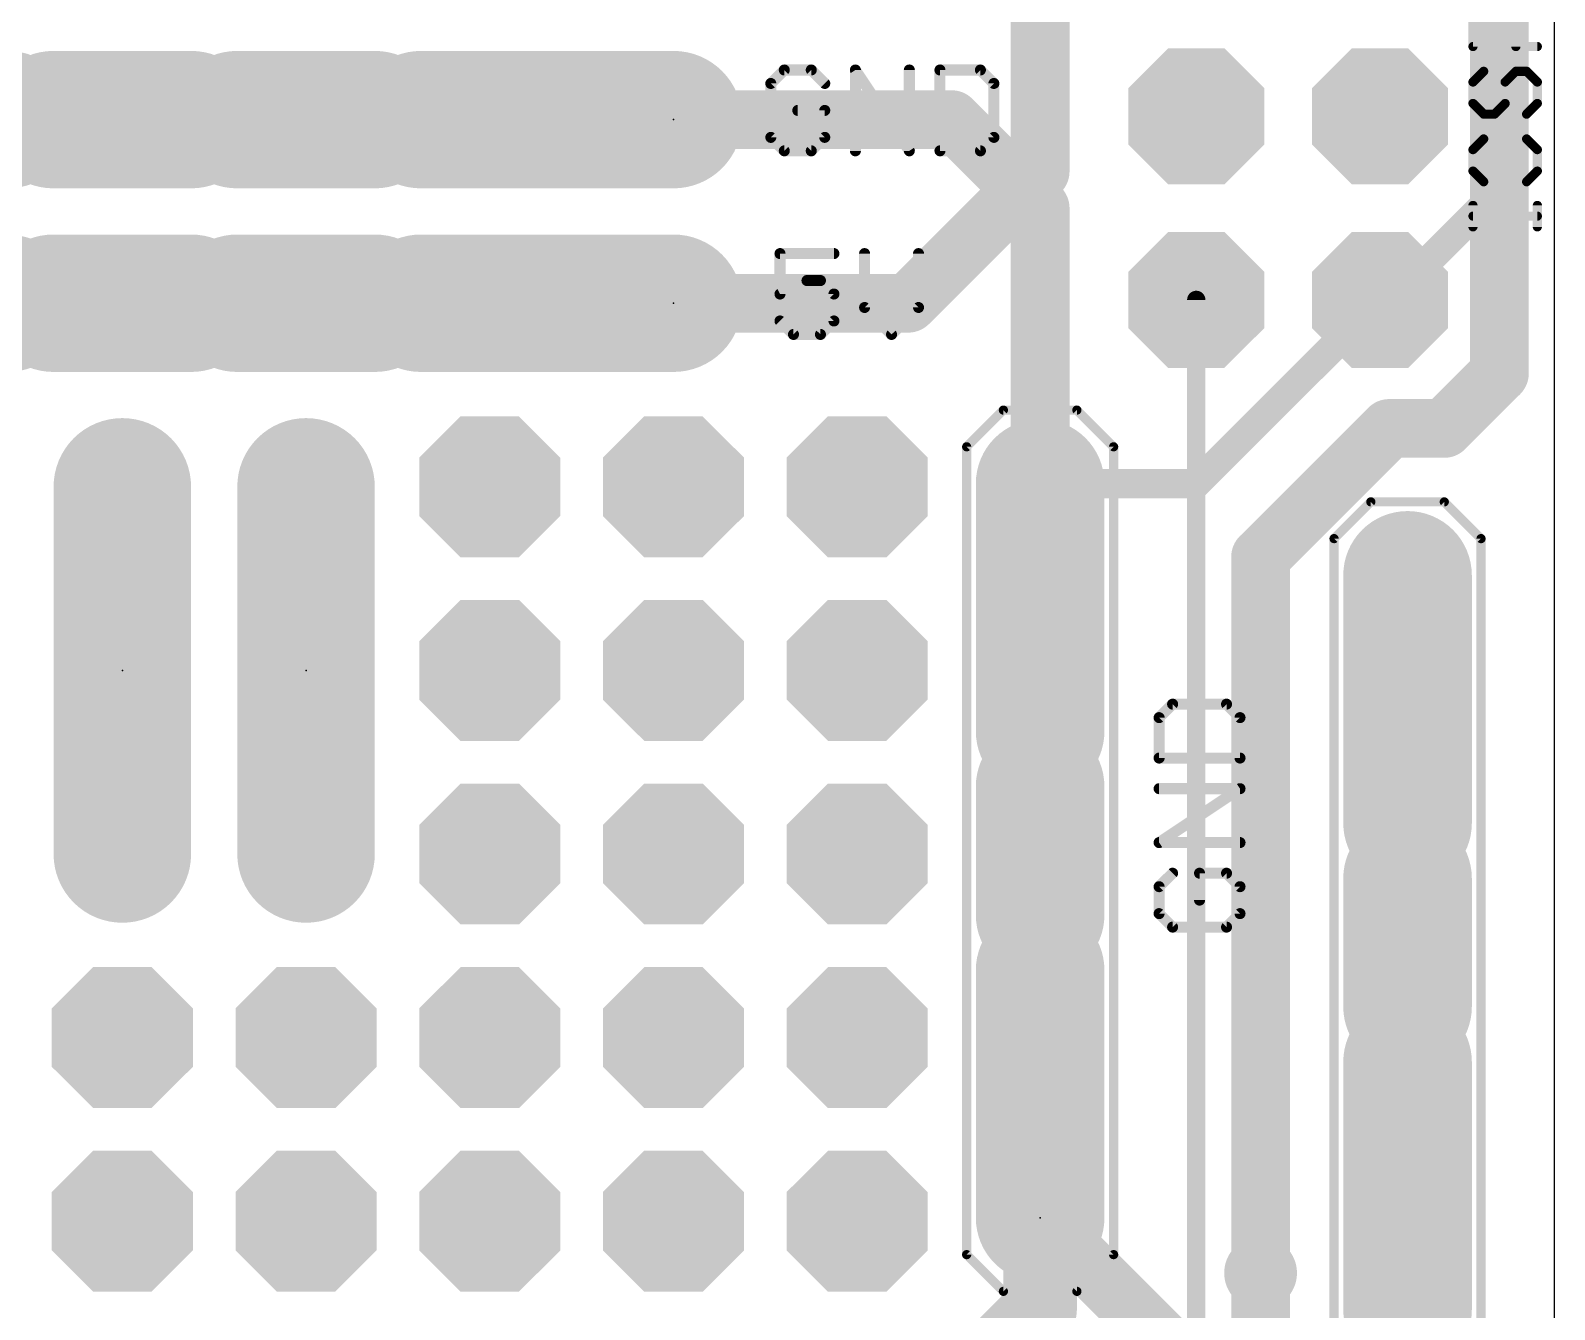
# Model space of a CAD drawing. Extents: x 0 to 68.6, y 0 to 53.3.
# Drawn here: x 47.51 to 68.58, y 11.43 to 29.13 of the extents above; entities that cross this region are included whole.
import ezdxf

# ---------------------------------------------------------------- set-up
doc = ezdxf.new("R2010")
doc.units = 0
for name, color, linetype in [('1', 12, 'CONTINUOUS'), ('16', 132, 'CONTINUOUS'), ('17', 110, 'CONTINUOUS'), ('18', 110, 'CONTINUOUS'), ('20', 53, 'CONTINUOUS'), ('21', 40, 'CONTINUOUS'), ('23', 40, 'CONTINUOUS'), ('29', 253, 'CONTINUOUS')]:
    doc.layers.add(name, color=color, linetype=linetype)

# ---------------------------------------------------------------- blocks, each defined once
blk = doc.blocks.new('OFFSETP100')
at = {"const_width": 1}
blk.add_lwpolyline([(0, 0), (1, 0)], dxfattribs=at)
at = {"const_width": 0.5}
for points in [[(0, 0.25, 1), (0, -0.25)], [(1, -0.25, 1), (1, 0.25)]]:
    blk.add_lwpolyline(points, format="xyb", dxfattribs=at)
blk = doc.blocks.new('LONGP100')
at = {"const_width": 1}
blk.add_lwpolyline([(-0.5, 0), (0.5, 0)], dxfattribs=at)
at = {"const_width": 0.5}
for points in [[(-0.5, 0.25, 1), (-0.5, -0.25)], [(0.5, -0.25, 1), (0.5, 0.25)]]:
    blk.add_lwpolyline(points, format="xyb", dxfattribs=at)
blk = doc.blocks.new('OCTAGONP')
at = {"const_width": 0.5}
blk.add_lwpolyline([(-0.25, -0.1036), (-0.25, 0.1036), (-0.1036, 0.25), (0.1036, 0.25), (0.25, 0.1036), (0.25, -0.1036), (0.1036, -0.25), (-0.1036, -0.25), (-0.25, -0.1036), (-0.25, 0.1036)], dxfattribs=at)
blk = doc.blocks.new('ROUNDV')
at = {"const_width": 0.5}
blk.add_lwpolyline([(0, -0.25, 1), (0, 0.25, 1), (0, -0.25)], format="xyb", dxfattribs=at)
blk = doc.blocks.new('OCTAGONV')
at = {"const_width": 0.5}
blk.add_lwpolyline([(-0.25, -0.1036), (-0.25, 0.1036), (-0.1036, 0.25), (0.1036, 0.25), (0.25, 0.1036), (0.25, -0.1036), (0.1036, -0.25), (-0.1036, -0.25), (-0.25, -0.1036), (-0.25, 0.1036)], dxfattribs=at)

msp = doc.modelspace()

# ---------------------------------------------------------------- linework, layer by layer
at = {"layer": '1'}
for points, const_width in [([(67.818, 31.242), (67.818, 24.384)], 0.8128), ([(61.468, 27.178), (61.468, 30.48)], 0.8128), ([(59.6443, 25.3543), (61.468, 27.178)], 0.8128), ([(56.3981, 25.3543), (59.6443, 25.3543)], 0.8128), ([(66.167, 25.4), (63.627, 22.86)], 0.4064), ([(67.818, 24.384), (67.056, 23.622)], 0.8128), ([(66.294, 23.622), (64.516, 21.844)], 0.8128), ([(67.056, 23.622), (66.294, 23.622)], 0.8128), ([(61.976, 22.86), (61.468, 22.352)], 0.4064), ([(63.627, 22.86), (61.976, 22.86)], 0.4064), ([(61.468, 22.352), (61.468, 12.7)], 0.4064), ([(64.516, 21.844), (64.516, 11.938)], 0.8128), ([(65.4863, 8.6817), (61.468, 12.7)], 0.8128)]:
    msp.add_lwpolyline(points, dxfattribs=dict(at, const_width=const_width))
for points, const_width in [([(61.6117, 27.0343, 1), (61.3243, 27.3217)], 0.4064), ([(61.2648, 27.178, 1), (61.6712, 27.178)], 0.4064), ([(56.3981, 25.5575, 1), (56.3981, 25.1511)], 0.4064), ([(59.6443, 25.1511, 1), (59.6443, 25.5575)], 0.4064), ([(59.5006, 25.498, 1), (59.788, 25.2106)], 0.4064), ([(66.2388, 25.3282, 1), (66.0952, 25.4718)], 0.2032), ([(67.9617, 24.2403, 1), (67.6743, 24.5277)], 0.4064), ([(67.6148, 24.384, 1), (68.0212, 24.384)], 0.4064), ([(66.294, 23.8252, 1), (66.294, 23.4188)], 0.4064), ([(66.4377, 23.4783, 1), (66.1503, 23.7657)], 0.4064), ([(67.056, 23.4188, 1), (67.056, 23.8252)], 0.4064), ([(66.9123, 23.7657, 1), (67.1997, 23.4783)], 0.4064), ([(61.976, 22.9616, 1), (61.976, 22.7584)], 0.2032), ([(62.0478, 22.7882, 1), (61.9042, 22.9318)], 0.2032), ([(63.5552, 22.9318, 1), (63.6988, 22.7882)], 0.2032), ([(63.627, 22.7584, 1), (63.627, 22.9616)], 0.2032), ([(61.5696, 22.352, 1), (61.3664, 22.352)], 0.2032), ([(61.3962, 22.4238, 1), (61.5398, 22.2802)], 0.2032), ([(64.7192, 21.844, 1), (64.3128, 21.844)], 0.4064), ([(64.3723, 21.9877, 1), (64.6597, 21.7003)], 0.4064), ([(61.6117, 12.8437, 1), (61.3243, 12.5563)], 0.4064), ([(61.3664, 12.7, 1), (61.5696, 12.7)], 0.2032), ([(64.3128, 11.938, 1), (64.7192, 11.938)], 0.4064)]:
    msp.add_lwpolyline(points, format="xyb", dxfattribs=dict(at, const_width=const_width))
at = {"layer": '16'}
for points, const_width in [([(67.818, 32.004), (67.818, 26.924)], 0.4064), ([(56.3981, 27.8943), (60.2437, 27.8943)], 0.8128), ([(60.2437, 27.8943), (61.468, 26.67)], 0.8128), ([(61.468, 26.67), (61.468, 12.7)], 0.8128), ([(67.818, 26.924), (66.294, 25.4)], 0.4064), ([(63.627, 10.287), (63.627, 25.4)], 0.254), ([(66.294, 25.4), (66.167, 25.4)], 0.4064), ([(61.468, 12.7), (61.468, 11.43)], 1.016), ([(64.516, 11.938), (64.516, 8.2906)], 0.8128), ([(61.468, 11.43), (60.198, 10.16)], 1.016)]:
    msp.add_lwpolyline(points, dxfattribs=dict(at, const_width=const_width))
for points, const_width in [([(56.3981, 28.0975, 1), (56.3981, 27.6911)], 0.4064), ([(60.3874, 28.038, 1), (60.1, 27.7506)], 0.4064), ([(60.2437, 27.6911, 1), (60.2437, 28.0975)], 0.4064), ([(61.6712, 26.67, 1), (61.2648, 26.67)], 0.4064), ([(61.3243, 26.5263, 1), (61.6117, 26.8137)], 0.4064), ([(67.7164, 26.924, 1), (67.9196, 26.924)], 0.2032), ([(67.8898, 26.8522, 1), (67.7462, 26.9958)], 0.2032), ([(63.6905, 25.4, 1), (63.5635, 25.4)], 0.127), ([(66.167, 25.5016, 1), (66.167, 25.2984)], 0.2032), ([(66.2222, 25.4718, 1), (66.3658, 25.3282)], 0.2032), ([(66.294, 25.2984, 1), (66.294, 25.5016)], 0.2032), ([(61.722, 12.7, 1), (61.214, 12.7)], 0.508), ([(61.2648, 12.7, 1), (61.6712, 12.7)], 0.4064), ([(64.7192, 11.938, 1), (64.3128, 11.938)], 0.4064), ([(61.6476, 11.2504, 1), (61.2884, 11.6096)], 0.508), ([(61.214, 11.43, 1), (61.722, 11.43)], 0.508)]:
    msp.add_lwpolyline(points, format="xyb", dxfattribs=dict(at, const_width=const_width))
at = {"layer": '20'}
msp.add_line((68.58, 5.08), (68.58, 37.846), dxfattribs=at)
at = {"layer": '21'}
for points, const_width in [([(67.4526, 28.9056), (67.4526, 29.3505)], 0.127), ([(68.0458, 29.3505), (68.0458, 28.9056)], 0.127), ([(68.3424, 28.9056), (67.4526, 28.9056)], 0.127), ([(57.9307, 28.5811), (57.7443, 28.3946)], 0.1524), ([(57.7443, 28.3946), (57.7443, 27.6489)], 0.1524), ([(58.3036, 28.5811), (57.9307, 28.5811)], 0.1524), ([(58.49, 28.3946), (58.3036, 28.5811)], 0.1524), ([(58.9137, 27.4625), (58.9137, 28.5811)], 0.1524), ([(58.9137, 28.5811), (59.6594, 27.4625)], 0.1524), ([(59.6594, 27.4625), (59.6594, 28.5811)], 0.1524), ([(60.0831, 28.5811), (60.0831, 27.4625)], 0.1524), ([(60.6424, 28.5811), (60.0831, 28.5811)], 0.1524), ([(60.8288, 28.3946), (60.6424, 28.5811)], 0.1524), ([(60.8288, 27.6489), (60.8288, 28.3946)], 0.1524), ([(67.6009, 28.5633), (67.4526, 28.415)], 0.127), ([(67.4526, 28.415), (67.4526, 28.1184)], 0.127), ([(67.8975, 28.415), (68.0458, 28.5633)], 0.127), ([(67.8975, 28.1184), (67.8975, 28.415)], 0.127), ([(68.0458, 28.5633), (68.1941, 28.5633)], 0.127), ([(68.1941, 28.5633), (68.3424, 28.415)], 0.127), ([(68.3424, 28.415), (68.3424, 28.1184)], 0.127), ([(58.49, 28.0218), (58.1172, 28.0218)], 0.1524), ([(58.49, 27.6489), (58.49, 28.0218)], 0.1524), ([(67.4526, 28.1184), (67.6009, 27.9701)], 0.127), ([(67.6009, 27.9701), (67.7492, 27.9701)], 0.127), ([(67.7492, 27.9701), (67.8975, 28.1184)], 0.127), ([(68.3424, 28.1184), (68.1941, 27.9701)], 0.127), ([(57.7443, 27.6489), (57.9307, 27.4625)], 0.1524), ([(58.3036, 27.4625), (58.49, 27.6489)], 0.1524), ([(60.6424, 27.4625), (60.8288, 27.6489)], 0.1524), ([(67.6009, 27.6278), (67.4526, 27.4795)], 0.127), ([(68.3424, 27.4795), (68.1941, 27.6278)], 0.127), ([(57.9307, 27.4625), (58.3036, 27.4625)], 0.1524), ([(60.0831, 27.4625), (60.6424, 27.4625)], 0.1524), ([(67.4526, 27.4795), (67.4526, 27.1829)], 0.127), ([(68.3424, 27.1829), (68.3424, 27.4795)], 0.127), ([(67.4526, 27.1829), (67.6009, 27.0346)], 0.127), ([(68.1941, 27.0346), (68.3424, 27.1829)], 0.127), ([(67.6009, 27.0346), (68.1941, 27.0346)], 0.127), ([(67.4526, 26.4109), (67.4526, 26.7075)], 0.127), ([(68.3424, 26.4109), (68.3424, 26.7075)], 0.127), ([(68.3424, 26.5592), (67.4526, 26.5592)], 0.127), ([(58.617, 26.0411), (57.8713, 26.0411)], 0.1524), ([(57.8713, 26.0411), (57.8713, 25.4818)], 0.1524), ([(59.0407, 26.0411), (59.0407, 25.2954)], 0.1524), ([(59.7864, 25.2954), (59.7864, 26.0411)], 0.1524), ([(57.8713, 25.4818), (58.2442, 25.6682)], 0.1524), ([(58.2442, 25.6682), (58.4306, 25.6682)], 0.1524), ([(58.4306, 25.6682), (58.617, 25.4818)], 0.1524), ([(58.617, 25.4818), (58.617, 25.1089)], 0.1524), ([(59.0407, 25.2954), (59.4135, 24.9225)], 0.1524), ([(59.4135, 24.9225), (59.7864, 25.2954)], 0.1524), ([(58.0577, 24.9225), (57.8713, 25.1089)], 0.1524), ([(58.617, 25.1089), (58.4306, 24.9225)], 0.1524), ([(58.4306, 24.9225), (58.0577, 24.9225)], 0.1524), ([(60.452, 23.368), (60.96, 23.876)], 0.127), ([(60.96, 23.876), (61.976, 23.876)], 0.127), ([(61.976, 23.876), (62.484, 23.368)], 0.127), ([(60.452, 12.192), (60.452, 23.368)], 0.127), ([(62.484, 23.368), (62.484, 12.192)], 0.127), ([(65.532, 22.098), (66.04, 22.606)], 0.127), ([(66.04, 22.606), (67.056, 22.606)], 0.127), ([(67.056, 22.606), (67.564, 22.098)], 0.127), ([(65.532, 10.922), (65.532, 22.098)], 0.127), ([(67.564, 22.098), (67.564, 10.922)], 0.127), ([(63.2994, 19.8078), (63.1129, 19.6214)], 0.1524), ([(64.0451, 19.8078), (63.2994, 19.8078)], 0.1524), ([(64.2315, 19.6214), (64.0451, 19.8078)], 0.1524), ([(63.1129, 19.6214), (63.1129, 19.0621)], 0.1524), ([(64.2315, 19.0621), (64.2315, 19.6214)], 0.1524), ([(63.1129, 19.0621), (64.2315, 19.0621)], 0.1524), ([(63.1129, 17.8927), (64.2315, 18.6384)], 0.1524), ([(64.2315, 18.6384), (63.1129, 18.6384)], 0.1524), ([(64.2315, 17.8927), (63.1129, 17.8927)], 0.1524), ([(63.2994, 17.469), (63.1129, 17.2826)], 0.1524), ([(64.0451, 17.469), (63.6722, 17.469)], 0.1524), ([(63.6722, 17.469), (63.6722, 17.0962)], 0.1524), ([(64.2315, 17.2826), (64.0451, 17.469)], 0.1524), ([(63.1129, 17.2826), (63.1129, 16.9097)], 0.1524), ([(64.2315, 16.9097), (64.2315, 17.2826)], 0.1524), ([(63.1129, 16.9097), (63.2994, 16.7233)], 0.1524), ([(64.0451, 16.7233), (64.2315, 16.9097)], 0.1524), ([(63.2994, 16.7233), (64.0451, 16.7233)], 0.1524), ([(60.96, 11.684), (60.452, 12.192)], 0.127), ([(62.484, 12.192), (61.976, 11.684)], 0.127), ([(61.976, 11.684), (60.96, 11.684)], 0.127)]:
    msp.add_lwpolyline(points, dxfattribs=dict(at, const_width=const_width))
for points, const_width in [([(67.4526, 28.9374, 1), (67.4526, 28.8739)], 0.0635), ([(67.4209, 28.9056, 1), (67.4844, 28.9056)], 0.0635), ([(68.0141, 28.9056, 1), (68.0776, 28.9056)], 0.0635), ([(68.3424, 28.8739, 1), (68.3424, 28.9374)], 0.0635), ([(57.7824, 28.3946, 1), (57.7062, 28.3946)], 0.0762), ([(57.7174, 28.4216, 1), (57.7712, 28.3677)], 0.0762), ([(57.9307, 28.6192, 1), (57.9307, 28.543)], 0.0762), ([(57.9577, 28.5541, 1), (57.9038, 28.608)], 0.0762), ([(58.3305, 28.608, 1), (58.2766, 28.5541)], 0.0762), ([(58.3036, 28.543, 1), (58.3036, 28.6192)], 0.0762), ([(58.4631, 28.3677, 1), (58.5169, 28.4216)], 0.0762), ([(58.9518, 28.5811, 1), (58.8756, 28.5811)], 0.0762), ([(58.9454, 28.6022, 1), (58.882, 28.5599)], 0.0762), ([(59.6975, 28.5811, 1), (59.6213, 28.5811)], 0.0762), ([(60.1212, 28.5811, 1), (60.045, 28.5811)], 0.0762), ([(60.0831, 28.6192, 1), (60.0831, 28.543)], 0.0762), ([(60.6693, 28.608, 1), (60.6154, 28.5541)], 0.0762), ([(60.6424, 28.543, 1), (60.6424, 28.6192)], 0.0762), ([(60.8669, 28.3946, 1), (60.7907, 28.3946)], 0.0762), ([(60.8019, 28.3677, 1), (60.8557, 28.4216)], 0.0762), ([(67.4844, 28.415, 1), (67.4209, 28.415)], 0.0635), ([(67.4302, 28.4374, 1), (67.4751, 28.3925)], 0.0635), ([(67.6234, 28.5408, 1), (67.5785, 28.5857)], 0.0635), ([(67.9293, 28.415, 1), (67.8658, 28.415)], 0.0635), ([(67.8751, 28.4374, 1), (67.92, 28.3925)], 0.0635), ([(68.0458, 28.595, 1), (68.0458, 28.5315)], 0.0635), ([(68.0683, 28.5408, 1), (68.0234, 28.5857)], 0.0635), ([(68.2166, 28.5857, 1), (68.1717, 28.5408)], 0.0635), ([(68.1941, 28.5315, 1), (68.1941, 28.595)], 0.0635), ([(68.3742, 28.415, 1), (68.3106, 28.415)], 0.0635), ([(68.3199, 28.3925, 1), (68.3649, 28.4374)], 0.0635), ([(58.1172, 28.0599, 1), (58.1172, 27.9837)], 0.0762), ([(58.5281, 28.0218, 1), (58.4519, 28.0218)], 0.0762), ([(58.49, 27.9837, 1), (58.49, 28.0599)], 0.0762), ([(67.4751, 28.1408, 1), (67.4302, 28.0959)], 0.0635), ([(67.4209, 28.1184, 1), (67.4844, 28.1184)], 0.0635), ([(67.6009, 28.0018, 1), (67.6009, 27.9383)], 0.0635), ([(67.7492, 27.9383, 1), (67.7492, 28.0018)], 0.0635), ([(67.8658, 28.1184, 1), (67.9293, 28.1184)], 0.0635), ([(67.92, 28.0959, 1), (67.8751, 28.1408)], 0.0635), ([(68.3106, 28.1184, 1), (68.3742, 28.1184)], 0.0635), ([(68.3649, 28.0959, 1), (68.3199, 28.1408)], 0.0635), ([(67.5785, 27.9476, 1), (67.6234, 27.9925)], 0.0635), ([(67.7268, 27.9925, 1), (67.7717, 27.9476)], 0.0635), ([(68.1717, 27.9925, 1), (68.2166, 27.9476)], 0.0635), ([(57.7712, 27.6759, 1), (57.7174, 27.622)], 0.0762), ([(57.7062, 27.6489, 1), (57.7824, 27.6489)], 0.0762), ([(58.4519, 27.6489, 1), (58.5281, 27.6489)], 0.0762), ([(58.5169, 27.622, 1), (58.4631, 27.6759)], 0.0762), ([(60.7907, 27.6489, 1), (60.8669, 27.6489)], 0.0762), ([(60.8557, 27.622, 1), (60.8019, 27.6759)], 0.0762), ([(67.6234, 27.6053, 1), (67.5785, 27.6502)], 0.0635), ([(68.2166, 27.6502, 1), (68.1717, 27.6053)], 0.0635), ([(57.9307, 27.5006, 1), (57.9307, 27.4244)], 0.0762), ([(57.9038, 27.4356, 1), (57.9577, 27.4894)], 0.0762), ([(58.2766, 27.4894, 1), (58.3305, 27.4356)], 0.0762), ([(58.3036, 27.4244, 1), (58.3036, 27.5006)], 0.0762), ([(58.8756, 27.4625, 1), (58.9518, 27.4625)], 0.0762), ([(59.6213, 27.4625, 1), (59.6975, 27.4625)], 0.0762), ([(59.6277, 27.4414, 1), (59.6911, 27.4836)], 0.0762), ([(60.0831, 27.5006, 1), (60.0831, 27.4244)], 0.0762), ([(60.045, 27.4625, 1), (60.1212, 27.4625)], 0.0762), ([(60.6154, 27.4894, 1), (60.6693, 27.4356)], 0.0762), ([(60.6424, 27.4244, 1), (60.6424, 27.5006)], 0.0762), ([(67.4844, 27.4795, 1), (67.4209, 27.4795)], 0.0635), ([(67.4302, 27.5019, 1), (67.4751, 27.457)], 0.0635), ([(68.3742, 27.4795, 1), (68.3106, 27.4795)], 0.0635), ([(68.3199, 27.457, 1), (68.3649, 27.5019)], 0.0635), ([(67.4751, 27.2053, 1), (67.4302, 27.1604)], 0.0635), ([(67.4209, 27.1829, 1), (67.4844, 27.1829)], 0.0635), ([(68.3106, 27.1829, 1), (68.3742, 27.1829)], 0.0635), ([(68.3649, 27.1604, 1), (68.3199, 27.2053)], 0.0635), ([(67.6009, 27.0663, 1), (67.6009, 27.0028)], 0.0635), ([(67.5785, 27.0121, 1), (67.6234, 27.057)], 0.0635), ([(68.1717, 27.057, 1), (68.2166, 27.0121)], 0.0635), ([(68.1941, 27.0028, 1), (68.1941, 27.0663)], 0.0635), ([(67.4844, 26.7075, 1), (67.4209, 26.7075)], 0.0635), ([(68.3742, 26.7075, 1), (68.3106, 26.7075)], 0.0635), ([(67.4526, 26.5909, 1), (67.4526, 26.5274)], 0.0635), ([(68.3424, 26.5274, 1), (68.3424, 26.5909)], 0.0635), ([(67.4209, 26.4109, 1), (67.4844, 26.4109)], 0.0635), ([(68.3106, 26.4109, 1), (68.3742, 26.4109)], 0.0635), ([(57.8713, 26.0792, 1), (57.8713, 26.003)], 0.0762), ([(57.9094, 26.0411, 1), (57.8332, 26.0411)], 0.0762), ([(58.617, 26.003, 1), (58.617, 26.0792)], 0.0762), ([(59.0788, 26.0411, 1), (59.0026, 26.0411)], 0.0762), ([(59.8245, 26.0411, 1), (59.7483, 26.0411)], 0.0762), ([(58.2442, 25.7063, 1), (58.2442, 25.6301)], 0.0762), ([(58.2612, 25.6341, 1), (58.2271, 25.7023)], 0.0762), ([(58.4575, 25.6951, 1), (58.4036, 25.6413)], 0.0762), ([(58.4306, 25.6301, 1), (58.4306, 25.7063)], 0.0762), ([(57.8543, 25.5159, 1), (57.8883, 25.4477)], 0.0762), ([(57.8332, 25.4818, 1), (57.9094, 25.4818)], 0.0762), ([(58.6551, 25.4818, 1), (58.5789, 25.4818)], 0.0762), ([(58.5901, 25.4548, 1), (58.6439, 25.5087)], 0.0762), ([(59.0676, 25.3223, 1), (59.0138, 25.2684)], 0.0762), ([(59.0026, 25.2954, 1), (59.0788, 25.2954)], 0.0762), ([(59.7483, 25.2954, 1), (59.8245, 25.2954)], 0.0762), ([(59.8133, 25.2684, 1), (59.7595, 25.3223)], 0.0762), ([(57.8982, 25.1359, 1), (57.8444, 25.082)], 0.0762), ([(58.5789, 25.1089, 1), (58.6551, 25.1089)], 0.0762), ([(58.6439, 25.082, 1), (58.5901, 25.1359)], 0.0762), ([(58.0577, 24.9606, 1), (58.0577, 24.8844)], 0.0762), ([(58.0308, 24.8956, 1), (58.0847, 24.9494)], 0.0762), ([(58.4036, 24.9494, 1), (58.4575, 24.8956)], 0.0762), ([(58.4306, 24.8844, 1), (58.4306, 24.9606)], 0.0762), ([(59.3866, 24.9494, 1), (59.4405, 24.8956)], 0.0762), ([(59.3866, 24.8956, 1), (59.4405, 24.9494)], 0.0762), ([(60.96, 23.9078, 1), (60.96, 23.8443)], 0.0635), ([(60.9825, 23.8535, 1), (60.9375, 23.8985)], 0.0635), ([(61.9985, 23.8985, 1), (61.9535, 23.8535)], 0.0635), ([(61.976, 23.8443, 1), (61.976, 23.9078)], 0.0635), ([(60.4295, 23.3905, 1), (60.4745, 23.3455)], 0.0635), ([(60.4838, 23.368, 1), (60.4203, 23.368)], 0.0635), ([(62.5158, 23.368, 1), (62.4522, 23.368)], 0.0635), ([(62.4615, 23.3455, 1), (62.5065, 23.3905)], 0.0635), ([(66.04, 22.6378, 1), (66.04, 22.5743)], 0.0635), ([(66.0625, 22.5835, 1), (66.0175, 22.6285)], 0.0635), ([(67.0785, 22.6285, 1), (67.0335, 22.5835)], 0.0635), ([(67.056, 22.5743, 1), (67.056, 22.6378)], 0.0635), ([(65.5095, 22.1205, 1), (65.5545, 22.0755)], 0.0635), ([(65.5637, 22.098, 1), (65.5002, 22.098)], 0.0635), ([(67.5958, 22.098, 1), (67.5323, 22.098)], 0.0635), ([(67.5415, 22.0755, 1), (67.5865, 22.1205)], 0.0635), ([(63.2994, 19.8459, 1), (63.2994, 19.7697)], 0.0762), ([(63.3263, 19.7809, 1), (63.2724, 19.8347)], 0.0762), ([(64.072, 19.8347, 1), (64.0181, 19.7809)], 0.0762), ([(64.0451, 19.7697, 1), (64.0451, 19.8459)], 0.0762), ([(63.151, 19.6214, 1), (63.0748, 19.6214)], 0.0762), ([(63.086, 19.6483, 1), (63.1399, 19.5944)], 0.0762), ([(64.2696, 19.6214, 1), (64.1934, 19.6214)], 0.0762), ([(64.2046, 19.5944, 1), (64.2584, 19.6483)], 0.0762), ([(63.1129, 19.1002, 1), (63.1129, 19.024)], 0.0762), ([(63.0748, 19.0621, 1), (63.151, 19.0621)], 0.0762), ([(64.1934, 19.0621, 1), (64.2696, 19.0621)], 0.0762), ([(64.2315, 19.024, 1), (64.2315, 19.1002)], 0.0762), ([(63.1129, 18.6765, 1), (63.1129, 18.6003)], 0.0762), ([(64.2526, 18.6067, 1), (64.2104, 18.6701)], 0.0762), ([(64.2315, 18.6003, 1), (64.2315, 18.6765)], 0.0762), ([(63.1129, 17.9308, 1), (63.1129, 17.8546)], 0.0762), ([(63.0918, 17.9244, 1), (63.1341, 17.861)], 0.0762), ([(64.2315, 17.8546, 1), (64.2315, 17.9308)], 0.0762), ([(63.3263, 17.4421, 1), (63.2724, 17.4959)], 0.0762), ([(63.6722, 17.5071, 1), (63.6722, 17.4309)], 0.0762), ([(63.7103, 17.469, 1), (63.6341, 17.469)], 0.0762), ([(64.072, 17.4959, 1), (64.0181, 17.4421)], 0.0762), ([(64.0451, 17.4309, 1), (64.0451, 17.5071)], 0.0762), ([(63.151, 17.2826, 1), (63.0748, 17.2826)], 0.0762), ([(63.086, 17.3095, 1), (63.1399, 17.2556)], 0.0762), ([(64.2696, 17.2826, 1), (64.1934, 17.2826)], 0.0762), ([(64.2046, 17.2556, 1), (64.2584, 17.3095)], 0.0762), ([(63.6341, 17.0962, 1), (63.7103, 17.0962)], 0.0762), ([(63.1399, 16.9367, 1), (63.086, 16.8828)], 0.0762), ([(63.0748, 16.9097, 1), (63.151, 16.9097)], 0.0762), ([(64.1934, 16.9097, 1), (64.2696, 16.9097)], 0.0762), ([(64.2584, 16.8828, 1), (64.2046, 16.9367)], 0.0762), ([(63.2994, 16.7614, 1), (63.2994, 16.6852)], 0.0762), ([(63.2724, 16.6964, 1), (63.3263, 16.7502)], 0.0762), ([(64.0181, 16.7502, 1), (64.072, 16.6964)], 0.0762), ([(64.0451, 16.6852, 1), (64.0451, 16.7614)], 0.0762), ([(60.4745, 12.2145, 1), (60.4295, 12.1695)], 0.0635), ([(60.4203, 12.192, 1), (60.4838, 12.192)], 0.0635), ([(62.4522, 12.192, 1), (62.5158, 12.192)], 0.0635), ([(62.5065, 12.1695, 1), (62.4615, 12.2145)], 0.0635), ([(60.96, 11.7158, 1), (60.96, 11.6523)], 0.0635), ([(60.9375, 11.6615, 1), (60.9825, 11.7065)], 0.0635), ([(61.9535, 11.7065, 1), (61.9985, 11.6615)], 0.0635), ([(61.976, 11.6523, 1), (61.976, 11.7158)], 0.0635)]:
    msp.add_lwpolyline(points, format="xyb", dxfattribs=dict(at, const_width=const_width))
at = {"layer": '23'}
for p in [(56.3981, 27.8943), (56.3981, 25.3543), (48.7781, 20.2743), (51.3181, 20.2743), (61.468, 12.7)]:
    msp.add_point(p, dxfattribs=at)

# ---------------------------------------------------------------- block references
at = {"layer": '17'}
for name, p, xscale, yscale, rotation in [('LONGP100', (46.2381, 27.8943), 1.8, 1.8, 180), ('LONGP100', (46.2381, 27.8943), 1.8, 1.8, 180), ('LONGP100', (48.7781, 27.8943), 1.8, 1.8, 180), ('LONGP100', (48.7781, 27.8943), 1.8, 1.8, 180), ('LONGP100', (51.3181, 27.8943), 1.8, 1.8, 180), ('LONGP100', (51.3181, 27.8943), 1.8, 1.8, 180), ('LONGP100', (53.8581, 27.8943), 1.8, 1.8, 180), ('LONGP100', (53.8581, 27.8943), 1.8, 1.8, 180), ('OFFSETP100', (56.3981, 27.8943), 1.8, 1.8, 180), ('OFFSETP100', (56.3981, 27.8943), 1.8, 1.8, 180), ('LONGP100', (46.2381, 25.3543), 1.8, 1.8, 180), ('LONGP100', (46.2381, 25.3543), 1.8, 1.8, 180), ('LONGP100', (48.7781, 25.3543), 1.8, 1.8, 180), ('LONGP100', (48.7781, 25.3543), 1.8, 1.8, 180), ('LONGP100', (51.3181, 25.3543), 1.8, 1.8, 180), ('LONGP100', (51.3181, 25.3543), 1.8, 1.8, 180), ('LONGP100', (53.8581, 25.3543), 1.8, 1.8, 180), ('LONGP100', (53.8581, 25.3543), 1.8, 1.8, 180), ('OFFSETP100', (56.3981, 25.3543), 1.8, 1.8, 180), ('OFFSETP100', (56.3981, 25.3543), 1.8, 1.8, 180), ('OFFSETP100', (48.7781, 22.8143), 1.8, 1.8, 270), ('OFFSETP100', (48.7781, 22.8143), 1.8, 1.8, 270), ('OFFSETP100', (51.3181, 22.8143), 1.8, 1.8, 270), ('OFFSETP100', (51.3181, 22.8143), 1.8, 1.8, 270), ('OFFSETP100', (61.468, 22.86), 1.6764, 1.6764, 270), ('OFFSETP100', (61.468, 22.86), 1.6764, 1.6764, 270), ('OFFSETP100', (66.548, 21.59), 1.6764, 1.6764, 270), ('OFFSETP100', (66.548, 21.59), 1.6764, 1.6764, 270), ('LONGP100', (48.7781, 20.2743), 1.8, 1.8, 270), ('LONGP100', (48.7781, 20.2743), 1.8, 1.8, 270), ('LONGP100', (51.3181, 20.2743), 1.8, 1.8, 270), ('LONGP100', (51.3181, 20.2743), 1.8, 1.8, 270), ('LONGP100', (61.468, 20.32), 1.6764, 1.6764, 270), ('LONGP100', (61.468, 20.32), 1.6764, 1.6764, 270), ('LONGP100', (66.548, 19.05), 1.6764, 1.6764, 270), ('LONGP100', (66.548, 19.05), 1.6764, 1.6764, 270), ('OFFSETP100', (48.7781, 17.7343), 1.8, 1.8, 90), ('OFFSETP100', (48.7781, 17.7343), 1.8, 1.8, 90), ('OFFSETP100', (51.3181, 17.7343), 1.8, 1.8, 90), ('OFFSETP100', (51.3181, 17.7343), 1.8, 1.8, 90), ('LONGP100', (61.468, 17.78), 1.6764, 1.6764, 90), ('LONGP100', (61.468, 17.78), 1.6764, 1.6764, 90), ('LONGP100', (66.548, 16.51), 1.6764, 1.6764, 90), ('LONGP100', (66.548, 16.51), 1.6764, 1.6764, 90), ('LONGP100', (61.468, 15.24), 1.6764, 1.6764, 90), ('LONGP100', (61.468, 15.24), 1.6764, 1.6764, 90), ('LONGP100', (66.548, 13.97), 1.6764, 1.6764, 90), ('LONGP100', (66.548, 13.97), 1.6764, 1.6764, 90), ('OFFSETP100', (61.468, 12.7), 1.6764, 1.6764, 90), ('OFFSETP100', (61.468, 12.7), 1.6764, 1.6764, 90), ('OFFSETP100', (66.548, 11.43), 1.6764, 1.6764, 90), ('OFFSETP100', (66.548, 11.43), 1.6764, 1.6764, 90)]:
    msp.add_blockref(name, p, dxfattribs=dict(at, xscale=xscale, yscale=yscale, rotation=rotation))
at = {"layer": '17', "xscale": 1.778, "yscale": 1.778}
for p in [(63.627, 27.94), (63.627, 27.94), (66.167, 27.94), (66.167, 27.94), (63.627, 25.4), (63.627, 25.4), (66.167, 25.4), (66.167, 25.4)]:
    msp.add_blockref('OCTAGONP', p, dxfattribs=at)
at = {"layer": '18'}
for name, p, xscale, yscale in [('OCTAGONV', (53.8581, 22.8143), 1.95, 1.95), ('OCTAGONV', (53.8581, 22.8143), 1.95, 1.95), ('OCTAGONV', (56.3981, 22.8143), 1.95, 1.95), ('OCTAGONV', (56.3981, 22.8143), 1.95, 1.95), ('OCTAGONV', (58.9381, 22.8143), 1.95, 1.95), ('OCTAGONV', (58.9381, 22.8143), 1.95, 1.95), ('OCTAGONV', (53.8581, 20.2743), 1.95, 1.95), ('OCTAGONV', (53.8581, 20.2743), 1.95, 1.95), ('OCTAGONV', (56.3981, 20.2743), 1.95, 1.95), ('OCTAGONV', (56.3981, 20.2743), 1.95, 1.95), ('OCTAGONV', (58.9381, 20.2743), 1.95, 1.95), ('OCTAGONV', (58.9381, 20.2743), 1.95, 1.95), ('OCTAGONV', (53.8581, 17.7343), 1.95, 1.95), ('OCTAGONV', (53.8581, 17.7343), 1.95, 1.95), ('OCTAGONV', (56.3981, 17.7343), 1.95, 1.95), ('OCTAGONV', (56.3981, 17.7343), 1.95, 1.95), ('OCTAGONV', (58.9381, 17.7343), 1.95, 1.95), ('OCTAGONV', (58.9381, 17.7343), 1.95, 1.95), ('OCTAGONV', (48.7781, 15.1943), 1.95, 1.95), ('OCTAGONV', (48.7781, 15.1943), 1.95, 1.95), ('OCTAGONV', (51.3181, 15.1943), 1.95, 1.95), ('OCTAGONV', (51.3181, 15.1943), 1.95, 1.95), ('OCTAGONV', (53.8581, 15.1943), 1.95, 1.95), ('OCTAGONV', (53.8581, 15.1943), 1.95, 1.95), ('OCTAGONV', (56.3981, 15.1943), 1.95, 1.95), ('OCTAGONV', (56.3981, 15.1943), 1.95, 1.95), ('OCTAGONV', (58.9381, 15.1943), 1.95, 1.95), ('OCTAGONV', (58.9381, 15.1943), 1.95, 1.95), ('OCTAGONV', (48.7781, 12.6543), 1.95, 1.95), ('OCTAGONV', (48.7781, 12.6543), 1.95, 1.95), ('OCTAGONV', (51.3181, 12.6543), 1.95, 1.95), ('OCTAGONV', (51.3181, 12.6543), 1.95, 1.95), ('OCTAGONV', (53.8581, 12.6543), 1.95, 1.95), ('OCTAGONV', (53.8581, 12.6543), 1.95, 1.95), ('OCTAGONV', (56.3981, 12.6543), 1.95, 1.95), ('OCTAGONV', (56.3981, 12.6543), 1.95, 1.95), ('OCTAGONV', (58.9381, 12.6543), 1.95, 1.95), ('OCTAGONV', (58.9381, 12.6543), 1.95, 1.95), ('ROUNDV', (64.516, 11.938), 1.0064, 1.0064), ('ROUNDV', (64.516, 11.938), 1.0064, 1.0064)]:
    msp.add_blockref(name, p, dxfattribs=dict(at, xscale=xscale, yscale=yscale))
at = {"layer": '29', "xscale": 1.8796, "yscale": 1.8796}
for p in [(63.627, 27.94), (66.167, 27.94), (63.627, 25.4), (66.167, 25.4)]:
    msp.add_blockref('OCTAGONP', p, dxfattribs=at)
at = {"layer": '29'}
for name, p, xscale, yscale, rotation in [('LONGP100', (46.2381, 27.8943), 1.9016, 1.9016, 180), ('LONGP100', (48.7781, 27.8943), 1.9016, 1.9016, 180), ('LONGP100', (51.3181, 27.8943), 1.9016, 1.9016, 180), ('LONGP100', (53.8581, 27.8943), 1.9016, 1.9016, 180), ('OFFSETP100', (56.3981, 27.8943), 1.9016, 1.9016, 180), ('LONGP100', (46.2381, 25.3543), 1.9016, 1.9016, 180), ('LONGP100', (48.7781, 25.3543), 1.9016, 1.9016, 180), ('LONGP100', (51.3181, 25.3543), 1.9016, 1.9016, 180), ('LONGP100', (53.8581, 25.3543), 1.9016, 1.9016, 180), ('OFFSETP100', (56.3981, 25.3543), 1.9016, 1.9016, 180), ('OFFSETP100', (48.7781, 22.8143), 1.9016, 1.9016, 270), ('OFFSETP100', (51.3181, 22.8143), 1.9016, 1.9016, 270), ('OFFSETP100', (61.468, 22.86), 1.778, 1.778, 270), ('OFFSETP100', (66.548, 21.59), 1.778, 1.778, 270), ('LONGP100', (48.7781, 20.2743), 1.9016, 1.9016, 270), ('LONGP100', (51.3181, 20.2743), 1.9016, 1.9016, 270), ('LONGP100', (61.468, 20.32), 1.778, 1.778, 270), ('LONGP100', (66.548, 19.05), 1.778, 1.778, 270), ('OFFSETP100', (48.7781, 17.7343), 1.9016, 1.9016, 90), ('OFFSETP100', (51.3181, 17.7343), 1.9016, 1.9016, 90), ('LONGP100', (61.468, 17.78), 1.778, 1.778, 90), ('LONGP100', (66.548, 16.51), 1.778, 1.778, 90), ('LONGP100', (61.468, 15.24), 1.778, 1.778, 90), ('LONGP100', (66.548, 13.97), 1.778, 1.778, 90), ('OFFSETP100', (61.468, 12.7), 1.778, 1.778, 90), ('OFFSETP100', (66.548, 11.43), 1.778, 1.778, 90)]:
    msp.add_blockref(name, p, dxfattribs=dict(at, xscale=xscale, yscale=yscale, rotation=rotation))

doc.saveas('drawing.dxf')
